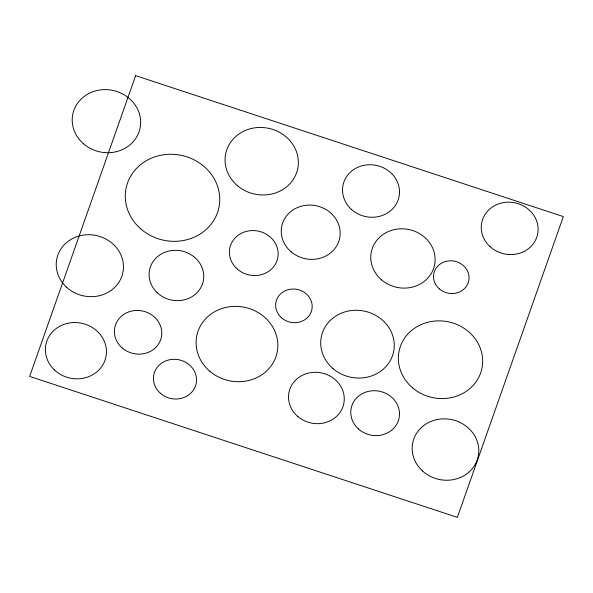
<?xml version="1.0" encoding="UTF-8"?>
<svg xmlns="http://www.w3.org/2000/svg" width="593" height="593" viewBox="0 0 593 593"><rect width="100%" height="100%" fill="white"/><g stroke="black" fill="none" stroke-linecap="round" stroke-linejoin="round"><path stroke-width="0.89" d="M135.641 75.645L29.65 376.414L457.359 517.355L563.35 216.586L135.641 75.645M490.055 246.621A28.531 26.085 12.2 0 0 537.317 235.495A28.531 26.085 12.2 0 0 501.715 202.954A28.531 26.085 12.2 0 0 490.055 246.621M439.383 288.917A17.842 16.315 12.2 0 0 468.678 281.178A17.842 16.315 12.2 0 0 445.817 261.402A17.842 16.315 12.2 0 0 439.383 288.917M412.506 387.792A42.318 38.693 12.2 0 0 481.812 368.95A42.318 38.693 12.2 0 0 427.219 322.414A42.318 38.693 12.2 0 0 412.506 387.792M358.298 428.821A24.461 22.364 12.2 0 0 398.807 419.288A24.461 22.364 12.2 0 0 368.29 391.395A24.461 22.364 12.2 0 0 358.298 428.821M333.14 368.72A36.914 33.749 12.2 0 0 393.53 352.116A36.914 33.749 12.2 0 0 345.778 311.651A36.914 33.749 12.2 0 0 333.14 368.72M297.96 416.62A27.982 25.581 12.2 0 0 343.718 403.981A27.982 25.581 12.2 0 0 307.485 373.338A27.982 25.581 12.2 0 0 297.96 416.62M422.349 470.835A33.438 30.569 12.2 0 0 477.81 458.07A33.438 30.569 12.2 0 0 436.292 419.74A33.438 30.569 12.2 0 0 422.349 470.835M381.647 279.948A32.296 29.531 12.2 0 0 434.484 265.412A32.296 29.531 12.2 0 0 392.707 230.01A32.296 29.531 12.2 0 0 381.647 279.948M351.33 209.299A28.605 26.151 12.2 0 0 398.711 198.151A28.605 26.151 12.2 0 0 363.02 165.529A28.605 26.151 12.2 0 0 351.33 209.299M291.104 251.81A29.568 27.033 12.2 0 0 339.552 238.72A29.568 27.033 12.2 0 0 301.459 206.149A29.568 27.033 12.2 0 0 291.104 251.81M281.29 317.596A18.346 16.767 12.2 0 0 311.673 310.443A18.346 16.767 12.2 0 0 288.784 289.525A18.346 16.767 12.2 0 0 281.29 317.596M209.833 371.27A41.028 37.515 12.2 0 0 277.013 352.961A41.028 37.515 12.2 0 0 224.05 307.871A41.028 37.515 12.2 0 0 209.833 371.27M160.473 393.337A21.63 19.777 12.2 0 0 196.038 384.123A21.63 19.777 12.2 0 0 168.456 360.025A21.63 19.777 12.2 0 0 160.473 393.337M237.452 269.185A24.476 22.378 12.2 0 0 277.628 258.526A24.476 22.378 12.2 0 0 246.228 231.426A24.476 22.378 12.2 0 0 237.452 269.185M237.459 185.691A36.781 33.623 12.2 0 0 297.627 169.146A36.781 33.623 12.2 0 0 250.053 128.829A36.781 33.623 12.2 0 0 237.459 185.691M157.189 292.683A27.419 25.069 12.2 0 0 202.85 282.794A27.419 25.069 12.2 0 0 169.25 250.95A27.419 25.069 12.2 0 0 157.189 292.683M140.445 228.639A47.403 43.341 12.2 0 0 218.58 208.988A47.403 43.341 12.2 0 0 158.531 155.774A47.403 43.341 12.2 0 0 140.445 228.639M122.454 348.158A23.794 21.748 12.2 0 0 161.34 337.35A23.794 21.748 12.2 0 0 130.49 311.347A23.794 21.748 12.2 0 0 122.454 348.158M54.43 369.943A30.658 28.027 12.2 0 0 105.458 358.817A30.658 28.027 12.2 0 0 67.847 323.274A30.658 28.027 12.2 0 0 54.43 369.943M66.423 287.101A33.734 30.843 12.2 0 0 122.432 274.374A33.734 30.843 12.2 0 0 80.663 235.591A33.734 30.843 12.2 0 0 66.423 287.101M83.435 143.728A34.357 31.407 12.2 0 0 139.889 128.977A34.357 31.407 12.2 0 0 95.977 90.788A34.357 31.407 12.2 0 0 83.435 143.728"/></g></svg>
